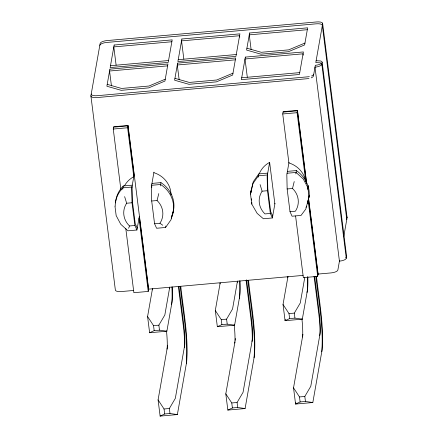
<?xml version="1.0" encoding="UTF-8"?>
<svg xmlns="http://www.w3.org/2000/svg" width="438" height="438" viewBox="0 0 438 438"><rect width="100%" height="100%" fill="white"/><g stroke="black" fill="none" stroke-linecap="round" stroke-linejoin="round"><path stroke-width="0.66" d="M274.96 203.358L272.381 217.965L263.397 218.765L257.166 213.388L251.773 204.081L251.828 202.778M186.331 363.781C188.263 337.813 182.92 311.987 180.193 286.277M254.056 357.758C255.989 331.79 250.64 305.965 247.919 280.254M321.782 351.736C323.687 326.458 318.596 301.295 315.902 276.263M250.52 194.16L252.95 183.593L258.42 175.791L267.404 174.992M251.708 203.555L251.806 202.602M309.036 197.04L305.79 209.063L301.037 215.414L292.053 216.213L290.011 211.696L287.147 188.964L286.824 174.68L288.998 162.328M133.601 290.465L121.381 291.555A6.51 2.239 -7.2 0 1 115.336 289.83L90.901 95.851L100.138 43.455A6.51 2.239 -7.2 0 1 106.992 40.581L316.619 21.944A6.51 2.239 -7.2 0 1 322.664 23.668L347.099 217.648L343.759 236.586M120.932 189.944L113.256 129.035L113.661 126.735L128.016 125.46L148.63 289.129L148.225 291.429L133.875 292.704L125.788 228.488M124.545 185.717A24.402 22.781 10 0 1 133.776 176.7L127.611 127.759L128.016 125.46M122.717 189.271L122.968 187.836L131.953 187.037M123.045 187.398L123.297 185.964L132.281 185.164M114.97 206.156L116.163 215.606L120.768 224.278L127.951 230.804L136.93 230.005L139.339 216.367L148.559 289.556M153.946 172.118L151.373 186.725L151.696 201.004L154.559 223.736L156.601 228.258L165.586 227.459L170.984 219.816L173.322 210.519M160.357 185.926L160.609 184.491L151.625 185.29M160.686 184.053L160.938 182.619L151.953 183.418M172.315 286.978A34.005 3.378 84.9 0 1 171.91 302.674L166.878 331.216L149.621 332.749L147.579 316.532L152.495 288.658M165.586 227.459L165.838 226.024M169.747 287.125L164.83 314.999L158.863 325.155L159.492 330.159L166.878 331.216M180.779 286.436C183.473 311.467 188.57 336.63 186.659 361.908L177.374 414.567L160.122 416.1L158.08 399.883L167.365 347.23A16.595 1.648 84.9 0 0 167.568 345.177M240.04 280.955A34.005 3.378 84.9 0 1 239.635 296.652L234.598 325.193L217.347 326.726L215.304 310.515L220.1 283.304M237.473 281.103L232.556 308.976L226.588 319.138L227.218 324.136L234.598 325.193M258.168 177.226L258.42 175.791M258.497 175.359L258.748 173.924L267.733 173.125M248.505 280.413C251.198 305.445 256.29 330.608 254.385 355.886L245.099 408.545L227.848 410.077L225.805 393.861L234.971 341.875M259.285 173.722A24.402 22.781 10 0 1 269.627 162.361L267.147 176.432L267.476 190.711L270.339 213.443L272.381 217.965M305.658 181.08A24.402 22.781 10 0 0 288.899 162.909L282.734 113.968L283.134 111.668L297.49 110.392L306.688 183.434M305.779 181.726L297.084 112.692L297.49 110.392M295.803 173.881L296.061 172.446L287.076 173.245M296.137 172.008L296.389 170.574L287.405 171.373M322.664 23.668L315.803 62.574L320.244 62.842A6.51 2.239 -7.2 0 1 321.202 65.218A6.51 2.239 -7.2 0 1 314.993 67.167L339.428 261.147A6.51 2.239 -7.2 0 0 345.949 257.44M307.826 276.909A34.005 3.378 84.9 0 1 307.361 290.629L302.324 319.171L285.072 320.704L283.03 304.492L287.947 276.613M285.308 319.373L285.072 320.704L289.622 318.59L294.944 318.114L302.324 319.171M304.749 277.621L300.282 302.959L294.314 313.115L294.944 318.114M316.488 276.422C319.149 300.775 323.989 325.27 322.111 349.863L312.825 402.522L295.573 404.055L293.531 387.844L302.817 335.185A16.595 1.648 84.9 0 0 302.932 334.293M295.579 215.967L303.348 277.637L317.703 276.362L318.108 274.062L308.566 198.315M295.809 402.719L295.573 404.055L300.123 401.936L305.445 401.465L312.825 402.522M339.538 260.544L337.862 270.043A6.51 2.239 -7.2 0 1 331.008 272.918L318.108 274.062M250.673 192.731L250.454 193.634L251.773 204.081M162.761 225.236L159.93 223.26A19.6 18.297 10 0 0 157.061 200.527L158.775 193.601M290.011 211.696L295.376 211.215L296.269 209.731A19.6 18.297 10 0 0 293.756 189.78L292.513 188.482L294.226 181.556M309.009 196.618C310.449 186.353 304.656 176.404 296.389 170.574M307.252 203.659L308.232 199.739M308.555 198.436L309.37 195.173L309.08 197.144L307.854 187.645L303.348 179.109L296.061 172.446M128.619 228.269L129.517 225.964L134.888 225.488L136.93 230.005M177.374 414.567L169.993 413.51L169.364 408.506L175.331 398.35L184.617 345.691A16.595 1.648 84.9 0 0 183.703 324.377L178.928 286.49M245.099 408.545L237.719 407.488L237.089 402.484L243.057 392.328L252.343 339.674A16.595 1.648 84.9 0 0 251.428 318.36L246.572 279.794M305.445 401.465L304.815 396.467L310.783 386.305L320.069 333.652A16.595 1.648 84.9 0 0 319.154 312.338L314.637 276.477M260.084 184.595L262.105 191.187L261.212 192.676A19.6 18.297 10 0 0 263.725 212.627L264.968 213.919L270.339 213.443M313.756 74.197L313.11 75.117L311.577 75.988M258.748 173.924L253.279 181.721L250.788 191.762L250.854 192.287L251.001 190.859L251.171 192.205M305.981 207.294L306.759 206.183M311.248 77.86L312.781 76.989L313.427 76.064L315.322 65.295A6.51 2.239 -7.2 0 0 321.53 63.346A6.51 2.239 -7.2 0 0 320.578 60.97L316.132 60.701M149.621 332.749L154.171 330.63L159.492 330.159M217.347 326.726L221.896 324.607L227.218 324.136M160.122 416.1L164.672 413.981L169.993 413.51M227.848 410.077L232.397 407.959L237.719 407.488M165.257 79.201L148.98 86.018L121.567 88.46L107.211 84.364M232.983 73.184L216.706 80.001L189.293 82.437L174.937 78.342M304.963 43.044L288.68 49.861L261.267 52.297L246.912 48.207M309.348 76.677L97.274 95.703A6.51 2.239 -7.2 0 1 91.23 93.978M309.02 78.55L96.946 97.575A6.51 2.239 -7.2 0 1 90.901 95.851M171.866 41.741L113.814 46.904L116.114 65.158M307.317 29.702L249.266 34.859L251.138 49.735M110.502 65.705L168.548 60.543M178.228 59.683L236.274 54.52M167.612 65.859L109.56 71.022L111.438 85.892M235.337 59.836L177.286 64.999L179.164 79.869M241.699 77.778L299.751 72.615M113.59 127.162L127.94 125.887L134.105 174.833L131.701 188.471L132.024 202.756L134.888 225.488M283.063 112.095L297.413 110.819L306.534 183.232M113.256 129.035L127.611 127.759M282.734 113.968L297.084 112.692M124.633 196.635L126.653 203.232L132.024 202.756M151.696 201.004L157.061 200.527M262.105 191.187L267.476 190.711M287.147 188.964L292.513 188.482M154.559 223.736L159.93 223.26M148.63 289.129L303.085 275.398M147.579 316.532L153.541 325.631L158.863 325.155M215.304 310.515L221.267 319.609L226.588 319.138M283.03 304.492L288.992 313.586L294.314 313.115M158.08 399.883L164.042 408.983L169.364 408.506M225.805 393.861L231.768 402.96L237.089 402.484M293.531 387.844L299.493 396.938L304.815 396.467M272.71 216.093L270.668 211.57L267.804 188.838L267.481 174.559M137.264 228.138L135.216 223.615L132.353 200.883L132.03 186.604M346.77 219.52L322.335 25.541A6.51 2.239 -7.2 0 0 316.291 23.816L106.664 42.453A6.51 2.239 -7.2 0 0 99.809 45.322M322.176 62.426L346.617 256.405M321.848 64.298L346.288 258.278M303.233 55.166L303.063 53.814L245.012 58.977L247.311 77.23M308.576 199.46L318.032 274.489M308.166 200.653L317.703 276.362M314.051 276.318L318.826 314.205A16.595 1.648 84.9 0 1 319.74 335.519M288.992 313.586L289.622 318.59M299.493 396.938L300.123 401.936M269.627 162.361L274.861 203.894M239.761 37.071L239.591 35.719L181.54 40.882L183.84 59.135M251.434 198.77L251.604 200.111M246.068 280.309L251.1 320.227A16.595 1.648 84.9 0 1 252.014 341.541M221.267 319.609L221.896 324.607M231.768 402.96L232.397 407.959M178.343 286.332L183.374 326.25A16.595 1.648 84.9 0 1 184.288 347.564M153.541 325.631L154.171 330.63M164.042 408.983L164.672 413.981M139.005 218.239L148.225 291.429M151.701 184.852L151.762 187.573M153.853 172.654A24.402 22.781 10 0 1 170.99 194.855M115.178 206.112A29.286 27.342 10 0 1 122.968 187.836M160.609 184.491A29.286 27.342 10 0 1 171.307 218.223M129.517 225.964A19.6 18.297 10 0 1 126.653 203.232M169.665 287.301A16.595 1.648 84.9 0 1 169.533 288.33M152.413 288.834A16.595 1.648 84.9 0 1 152.282 289.863M239.635 280.906A34.005 3.378 84.9 0 1 239.301 298.524M301.93 318.869A16.595 1.648 84.9 0 1 302.483 337.057M171.915 286.928A34.005 3.378 84.9 0 1 171.581 304.547M166.478 330.914A16.595 1.648 84.9 0 1 167.037 349.097M237.391 281.278A16.595 1.648 84.9 0 1 237.259 282.307M220.139 282.817A16.595 1.648 84.9 0 1 220.007 283.84M307.438 276.805A34.005 3.378 84.9 0 1 307.027 292.502M234.204 324.892A16.595 1.648 84.9 0 1 234.757 343.074M287.865 276.794A16.595 1.648 84.9 0 1 287.733 277.818M173.36 211.22A29.286 27.342 10 0 1 171.641 216.356M115.55 202.904A29.286 27.342 10 0 1 123.297 185.964M160.938 182.619A29.286 27.342 10 0 1 173.618 209.884M306.195 180.533A24.402 22.781 10 0 1 306.354 182.531M346.277 255.568A6.51 2.239 -7.2 0 1 345.971 257.325M346.765 216.81A6.51 2.239 -7.2 0 1 347.099 217.648M235.321 338.492A16.595 1.648 84.9 0 1 235.206 340.315M109.894 69.149L106.877 86.237L121.238 90.327L148.652 87.89L164.929 81.074L167.94 63.986L109.894 69.149M114.143 45.032L110.168 67.572L168.219 62.415L172.194 39.874L114.143 45.032M177.62 63.127L174.603 80.214L188.964 84.31L216.372 81.868L232.655 75.051L235.666 57.964L177.62 63.127M181.869 39.009L177.894 61.555L235.945 56.392L239.92 33.852L181.869 39.009M245.346 57.104L241.371 79.645L299.417 74.487L303.392 51.947L245.346 57.104M249.594 32.992L246.583 50.074L260.939 54.17L288.352 51.733L304.634 44.917L307.646 27.829L249.594 32.992M308.182 185.778L307.826 187.223L308.182 185.778M307.854 187.645L307.498 189.09L307.854 187.645"/></g></svg>
